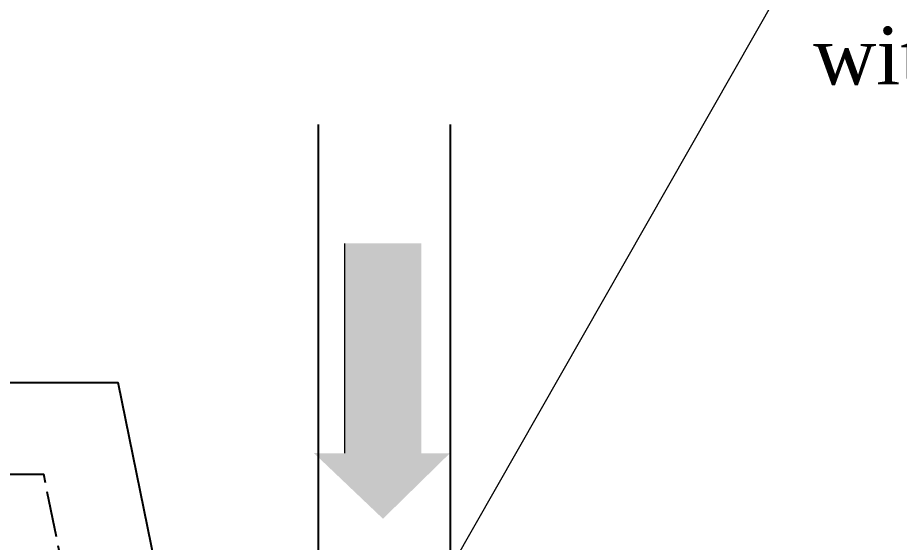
# Model space of a CAD drawing. Header units: inches. Extents: x 1824 to 2531, y 1185 to 2290.
# Drawn here: x 1911.09 to 1935.12, y 2147.74 to 2162.04 of the extents above; entities that cross this region are included whole.
import ezdxf
from ezdxf.enums import TextEntityAlignment as Align

# ---------------------------------------------------------------- set-up
doc = ezdxf.new("R2010")
doc.units = ezdxf.units.IN
doc.header["$MEASUREMENT"] = 0
doc.linetypes.add('CENTER', pattern=[2, 1.25, -0.25, 0.25, -0.25])
doc.layers.add('CON3', color=5, linetype='Continuous')
doc.layers.add('KHRRBA', color=6, linetype='Continuous')
doc.styles.add('ROMANTIC', font='times.ttf')

msp = doc.modelspace()

# ---------------------------------------------------------------- hatches: boundary and pattern name
at = {"lineweight": 0}
msp.add_hatch(color=5, dxfattribs=at).paths.add_polyline_path([(1922.089, 2155.885), (1920.007, 2155.885), (1920.007, 2150.165), (1919.167, 2150.17), (1921.048, 2148.381), (1922.869, 2150.165), (1922.089, 2150.165)])

# ---------------------------------------------------------------- linework, layer by layer
at = {"color": 5, "lineweight": 0}
for p, q in [((1921.09, 2143.886), (1931.975, 2162.973)), ((1920.007, 2150.165), (1920.007, 2155.885)), ((1920.007, 2150.165), (1920.007, 2155.885))]:
    msp.add_line(p, q, dxfattribs=at)
at = {"color": 5}
for p in [(1878.674, 2152.096), (1919.29, 2125.15)]:
    msp.add_line(p, (1913.833, 2152.096), dxfattribs=at)
at = {"color": 1, "linetype": 'CENTER'}
for p in [(1880.721, 2149.596), (1919.29, 2112.605)]:
    msp.add_line(p, (1911.799, 2149.596), dxfattribs=at)
at = {"layer": 'CON3', "color": 84}
for p, q in [((1919.29, 2108.114), (1919.29, 2159.128)), ((1922.89, 2108.096), (1922.89, 2159.128))]:
    msp.add_line(p, q, dxfattribs=at)

# ---------------------------------------------------------------- texts
at = {"layer": 'KHRRBA', "color": 0, "linetype": 'Continuous', "style": 'ROMANTIC'}
msp.add_text(' with wash & gate valve', height=1.575, dxfattribs=at).set_placement((1943.709, 2160.795), align=Align.MIDDLE)

doc.saveas('drawing.dxf')
